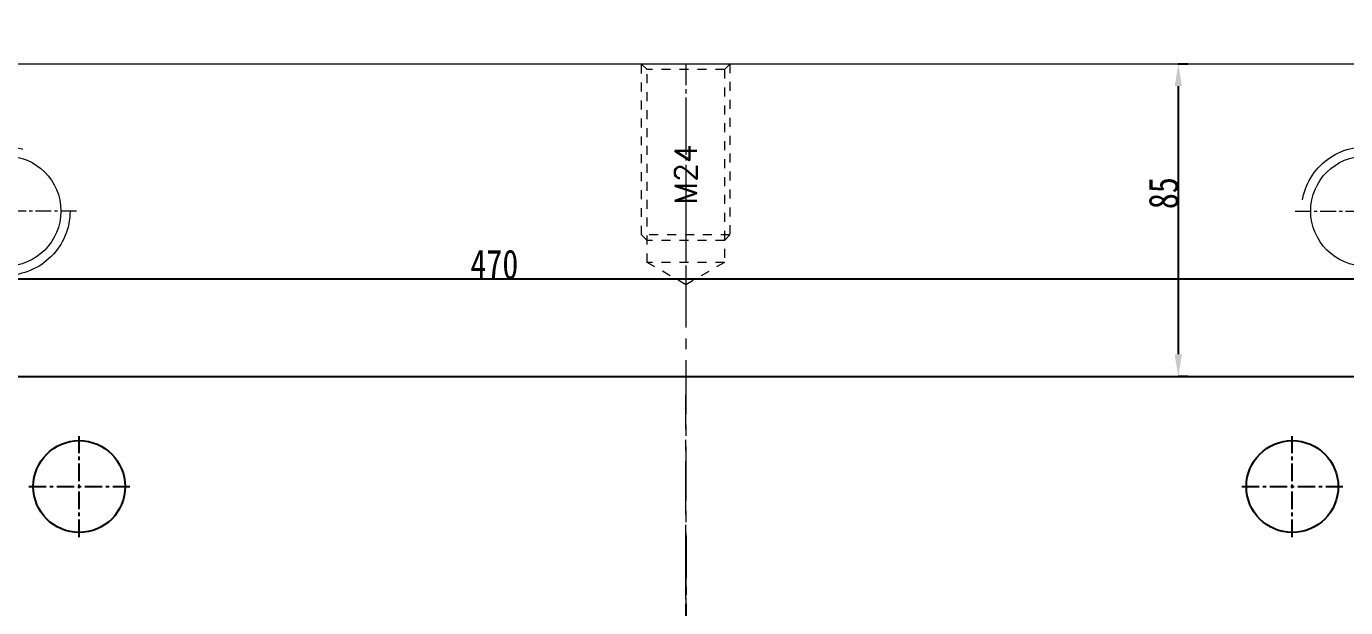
# Model space of a CAD drawing. Header units: millimetres. Extents: x 1572 to 4063, y -10865 to -3081.
# Drawn here: x 2436.3 to 2795.2, y -3591.5 to -3433.3 of the extents above; entities that cross this region are included whole.
import ezdxf
from ezdxf.enums import TextEntityAlignment as Align

# ---------------------------------------------------------------- set-up
doc = ezdxf.new("R2010")
doc.units = ezdxf.units.MM
doc.header["$LTSCALE"] = 16.335
doc.header["$PDMODE"] = 3
doc.header["$PDSIZE"] = 0.3125
doc.linetypes.add('CENTER', pattern=[0.6, 0.375, -0.075, 0.075, -0.075])
doc.linetypes.add('HIDDEN', pattern=[0.2, 0.1, -0.1])
doc.layers.get('0').update_dxf_attribs({"linetype": 'CONTINUOUS'})
doc.layers.get('Defpoints').update_dxf_attribs({"linetype": 'CONTINUOUS'})
for name, color, linetype, lineweight in [('center', 1, 'CENTER', 9), ('moldbase', 7, 'CONTINUOUS', 20), ('screw', 33, 'CONTINUOUS', 13)]:
    doc.layers.add(name, color=color, linetype=linetype, lineweight=lineweight)
doc.styles.get("Standard").update_dxf_attribs({"font": 'txt', "width": 0.8})
doc.styles.add('TXT', font='txt.shx', dxfattribs={"bigfont": 'gbcbig.shx'})
doc.dimstyles.new('ISO-25', dxfattribs={"dimtxt": 8, "dimasz": 6, "dimexe": 0, "dimexo": 0, "dimgap": 0, "dimtad": 1, "dimdsep": 46, "dimtxsty": 'Standard', "dimcen": 0, "dimclrd": 4, "dimclre": 4, "dimclrt": 6, "dimazin": 0, "dimtfac": 1, "dimtofl": 0, "dimtmove": 0, "dimatfit": 3, "dimfxl": 0, "dimarcsym": 0})

# ---------------------------------------------------------------- blocks, each defined once
blk = doc.blocks.new('*D401')
at = {"color": 4, "lineweight": -2, "transparency": 16777216}
for p, q in [((2290.71, -3493.57), (2290.71, -3416.09)), ((2934.71, -3416.09), (2296.71, -3416.09)), ((2940.71, -3493.57), (2940.71, -3416.09))]:
    blk.add_line(p, q, dxfattribs=at)
at = {"color": 4, "transparency": 16777216}
for points in [[(2296.71, -3415.09), (2296.71, -3417.09), (2290.71, -3416.09)], [(2934.71, -3415.09), (2934.71, -3417.09), (2940.71, -3416.09)]]:
    blk.add_solid(points, dxfattribs=at)
at = {"layer": 'Defpoints', "color": 0, "transparency": 16777216}
for p in [(2290.71, -3416.09), (2290.71, -3493.57), (2940.71, -3493.57)]:
    blk.add_point(p, dxfattribs=at)
at = {"color": 6, "transparency": 16777216, "insert": (2621.06, -3412.09), "char_height": 8, "attachment_point": 5}
blk.add_mtext('650', dxfattribs=at)
blk = doc.blocks.new('*D389')
at = {"color": 4, "lineweight": -2, "transparency": 16777216}
for p, q in [((2380.71, -3587.57), (2380.71, -3502.13)), ((2844.71, -3502.13), (2386.71, -3502.13)), ((2850.71, -3581.57), (2850.71, -3502.13))]:
    blk.add_line(p, q, dxfattribs=at)
at = {"color": 4, "transparency": 16777216}
for points in [[(2386.71, -3501.13), (2386.71, -3503.13), (2380.71, -3502.13)], [(2844.71, -3501.13), (2844.71, -3503.13), (2850.71, -3502.13)]]:
    blk.add_solid(points, dxfattribs=at)
at = {"layer": 'Defpoints', "color": 0, "transparency": 16777216}
for p in [(2380.71, -3502.13), (2850.71, -3581.57), (2380.71, -3587.57)]:
    blk.add_point(p, dxfattribs=at)
at = {"color": 6, "transparency": 16777216, "insert": (2563.63, -3498.13), "char_height": 8, "attachment_point": 5}
blk.add_mtext('470', dxfattribs=at)
blk = doc.blocks.new('123')
at = {"layer": 'moldbase', "color": 1, "linetype": 'CENTER', "ltscale": 0.7}
for p, q in [((-156.85, -3488.57), (-195.35, -3488.57)), ((174.65, -3488.57), (213.15, -3488.57))]:
    blk.add_line(p, q, dxfattribs=at)
at = {"layer": 'moldbase', "color": 8, "linetype": 'HIDDEN', "ltscale": 17.78}
for centre in [(-176.1, -3488.57), (193.9, -3488.57)]:
    blk.add_circle(centre, 17.5, dxfattribs=at)
at = {"layer": 'moldbase'}
for centre in [(-176.1, -3488.57), (193.9, -3488.57)]:
    blk.add_circle(centre, 15, dxfattribs=at)
blk = doc.blocks.new('*D411')
at = {"color": 4, "lineweight": -2, "transparency": 16777216}
for p, q in [((2752.32, -3443.57), (2749.69, -3443.57)), ((2749.69, -3449.57), (2749.69, -3522.57)), ((2752.32, -3528.57), (2749.69, -3528.57))]:
    blk.add_line(p, q, dxfattribs=at)
at = {"color": 4, "transparency": 16777216}
for points in [[(2748.69, -3449.57), (2750.69, -3449.57), (2749.69, -3443.57)], [(2748.69, -3522.57), (2750.69, -3522.57), (2749.69, -3528.57)]]:
    blk.add_solid(points, dxfattribs=at)
at = {"layer": 'Defpoints', "color": 0, "transparency": 16777216}
for p in [(2752.32, -3443.57), (2749.69, -3528.57), (2752.32, -3528.57)]:
    blk.add_point(p, dxfattribs=at)
at = {"color": 6, "transparency": 16777216, "insert": (2745.69, -3478.7), "char_height": 8, "attachment_point": 5, "rotation": 90}
blk.add_mtext('85', dxfattribs=at)

msp = doc.modelspace()

# ---------------------------------------------------------------- linework, layer by layer
msp.add_line((2430.706, -3528.566), (2800.706, -3528.566))
at = {"color": 1, "linetype": 'CENTER', "ltscale": 0.777472}
for p, q in [((2450.706, -3572.316), (2450.706, -3544.816)), ((2780.706, -3572.316), (2780.706, -3544.816)), ((2436.956, -3558.566), (2464.456, -3558.566)), ((2766.956, -3558.566), (2794.456, -3558.566))]:
    msp.add_line(p, q, dxfattribs=at)
at = {"color": 1, "linetype": 'CENTER', "ltscale": 1.888726}
msp.add_line((2615.706, -3571.97), (2615.706, -3845.162), dxfattribs=at)
for centre in [(2450.706, -3558.566), (2780.706, -3558.566)]:
    msp.add_circle(centre, 12.5)
at = {"layer": 'center', "color": 1, "linetype": 'CENTER', "ltscale": 2.363514}
msp.add_line((2615.706, -3913.566), (2615.706, -3533.566), dxfattribs=at)
at = {"layer": 'moldbase'}
msp.add_line((2890.706, -3443.566), (2340.706, -3443.566), dxfattribs=at)
at = {"layer": 'moldbase', "color": 1, "linetype": 'CENTER', "ltscale": 2.4}
msp.add_line((2615.706, -3453.566), (2615.706, -4053.566), dxfattribs=at)
at = {"layer": 'screw', "color": 92, "linetype": 'HIDDEN', "ltscale": 1.492746}
for p, q in [((2603.706, -3490.066), (2603.706, -3443.566)), ((2627.706, -3443.566), (2627.706, -3490.066)), ((2605.206, -3491.566), (2603.706, -3490.066)), ((2627.706, -3490.066), (2603.706, -3490.066)), ((2626.206, -3491.566), (2605.206, -3491.566)), ((2627.706, -3490.066), (2626.206, -3491.566))]:
    msp.add_line(p, q, dxfattribs=at)
at = {"layer": 'screw', "color": 8, "linetype": 'HIDDEN', "ltscale": 1.492746}
for p, q in [((2605.206, -3445.066), (2603.706, -3443.566)), ((2626.206, -3445.066), (2605.206, -3445.066)), ((2605.206, -3497.566), (2605.206, -3445.066)), ((2627.706, -3443.566), (2626.206, -3445.066)), ((2626.206, -3445.066), (2626.206, -3497.566)), ((2615.706, -3503.628), (2605.206, -3497.566)), ((2626.206, -3497.566), (2605.206, -3497.566)), ((2626.206, -3497.566), (2615.706, -3503.628))]:
    msp.add_line(p, q, dxfattribs=at)
at = {"layer": 'screw', "color": 1, "linetype": 'CENTER', "ltscale": 0.932966}
msp.add_line((2615.706, -3443.566), (2615.706, -3503.628), dxfattribs=at)

# ---------------------------------------------------------------- block references
msp.add_blockref('123', (2606.81, 5))

# ---------------------------------------------------------------- texts
at = {"layer": 'screw', "color": 6, "linetype": 'HIDDEN', "ltscale": 1.492746, "style": 'TXT'}
msp.add_text('M24', height=6, rotation=90, dxfattribs=at).set_placement((2615.706, -3473.597), align=Align.MIDDLE)

# ---------------------------------------------------------------- dimensions: what is measured, and where the dimension line sits
for base, p1, p2, picture, middle in [((2290.706, -3416.09), (2940.706, -3493.566), (2290.706, -3493.566), '*D401', (2621.061, -3416.09)), ((2380.706, -3502.126), (2850.706, -3581.566), (2380.706, -3587.572), '*D389', (2563.631, -3502.126))]:
    dim = msp.add_linear_dim(base=base, p1=p1, p2=p2, dimstyle='ISO-25')
    dim.commit()
    dim.dimension.update_dxf_attribs({"geometry": picture, "text_midpoint": middle, "dimtype": 160})
dim = msp.add_linear_dim(base=(2749.691, -3528.566), p1=(2752.317, -3443.566), p2=(2752.317, -3528.566), angle=90, dimstyle='ISO-25', override={"dimfxl": 1.25})
dim.commit()
dim.dimension.update_dxf_attribs({"geometry": '*D411', "text_midpoint": (2749.691, -3478.7), "dimtype": 160})

doc.saveas('drawing.dxf')
